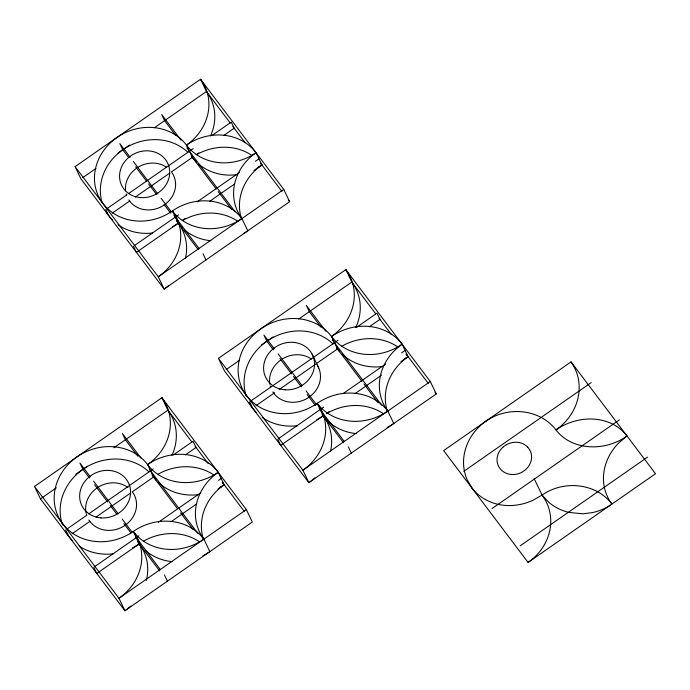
<?xml version="1.0" encoding="UTF-8"?>
<svg xmlns="http://www.w3.org/2000/svg" width="690" height="690" viewBox="0 0 690 690"><rect width="100%" height="100%" fill="white"/><g stroke="black" fill="none" stroke-linecap="round" stroke-linejoin="round"><path stroke-width="1.03" d="M486.148 421.081C507.288 405.97 539.882 408.704 555.968 429.939C572.243 418.52 594.797 415.078 612.893 424.221A48.447 43.436 -25.6 0 1 627.012 436.002L618.809 442.877A53.303 47.782 -25.6 0 0 603.448 477.782A51.81 46.446 -25.6 0 0 611.944 504.062C595.893 482.75 563.23 479.999 542.081 495.144L548.697 502.208A53.216 47.705 -25.6 0 0 569.06 512.454L582.938 513.8L592.339 512.627A48.835 43.781 -25.6 0 0 610.34 505.175M528.109 562.445L655.5 473.728L571.035 361.879L443.644 450.596L528.109 562.445L532.283 559.236A51.164 45.868 -25.6 0 0 544.859 543.875L546.937 539.571A52.587 47.144 -25.6 0 0 544.91 499.413L542.116 495.187L534.138 478.567M503.32 446.801L506.27 444.748M75.081 166.644L200.566 79.255L283.762 189.422L289.636 201.678L164.151 289.067L80.954 178.9L75.081 166.644L158.277 276.811L164.151 289.067A51.129 45.842 -25.6 0 0 168.196 285.971M82.722 177.666L95.979 168.438M118.068 153.051L129.556 145.055M154.301 127.822L206.439 91.511L200.566 79.255A51.138 45.842 -25.6 0 1 186.472 145.107L192.346 157.363A51.138 45.842 -25.6 0 0 196.409 162.003M106.64 208.88L126.96 194.727M128.728 193.493L193.234 148.574M211.796 135.645L231.236 122.104L234.169 128.237L223.569 135.62M112.22 213.158L129.901 200.85M135.197 197.159L169.662 173.164M171.43 171.931L192.639 157.165M196.176 154.698L198.824 152.852M134.369 245.606L178.555 214.832M197.107 201.911L239.525 172.371M255.429 161.296L258.966 158.829M178.839 222.81L136.422 252.35L133.481 246.218M182.376 220.343L185.024 218.497M209.769 201.264L234.514 184.04M253.955 170.499L261.907 164.962L256.033 152.697A51.138 45.842 -25.6 0 0 186.472 145.107A51.129 45.842 -25.6 0 0 116.912 137.517A51.129 45.842 -25.6 0 0 102.819 203.369A51.129 45.842 -25.6 0 0 172.379 210.959A51.138 45.842 -25.6 0 0 241.931 218.549L247.805 230.814A51.138 45.842 -25.6 0 1 243.484 233.539M283.762 189.422L158.277 276.811A51.129 45.842 -25.6 0 0 172.379 210.959A51.138 45.842 -25.6 0 1 241.94 218.549A51.138 45.842 -25.6 0 1 256.033 152.697A51.138 45.842 -25.6 0 1 186.472 145.107M34.5 486.45L161.891 397.733L246.356 509.582L252.324 522.028L124.925 610.745L40.46 498.896L34.5 486.45L118.965 598.299L124.925 610.745A51.914 46.541 -25.6 0 0 130.824 606.027M218.437 358.36L345.828 269.643L430.293 381.492L436.253 393.938L308.861 482.655L224.397 370.806L218.437 358.36L302.901 470.209L308.861 482.655A51.914 46.541 -25.6 0 0 314.873 477.825M40.46 498.896L56.39 487.813M75.848 474.254L87.354 466.242M113.893 447.767L167.86 410.179L161.891 397.733A51.914 46.541 -25.6 0 1 147.582 464.594L153.551 477.032A51.914 46.541 -25.6 0 0 156.052 480.05M226.165 369.573L239.439 360.335M261.553 344.931L273.05 336.918M298.71 319.056L351.788 282.089L345.828 269.643A51.914 46.541 -25.6 0 1 331.519 336.496L337.479 348.942A51.914 46.541 -25.6 0 0 339.704 351.65M67.404 528.73L86.871 515.171M88.639 513.938L153.223 468.967M173.57 454.796L193.028 441.238L196.012 447.465L185.394 454.857M250.453 401.252L338.04 340.256M356.618 327.319L376.964 313.148L379.949 319.375L369.331 326.767M72.157 533.715L89.847 521.399M96.039 517.077L130.548 493.057M154.431 476.419L132.316 491.823A25.953 23.27 -25.6 0 1 124.355 525.789A25.953 23.27 -25.6 0 1 88.855 519.958M256.094 405.625L274.672 392.688M279.088 389.609L337.479 348.942A51.914 46.541 -25.6 0 0 336.453 347.631M94.677 566.619L138.906 535.82M158.372 522.261L200.833 492.695M218.532 480.369L221.188 478.524M278.605 438.53L323.731 407.109M343.189 393.559L385.658 363.984M401.58 352.892L405.116 350.434M140.122 543.272L96.773 573.459L93.788 567.24M171.086 521.709L196.745 503.847M217.971 489.055L224.164 484.742L218.204 472.296A51.914 46.541 -25.6 0 0 147.582 464.594A51.914 46.541 -25.6 0 0 76.961 456.884A51.914 46.541 -25.6 0 0 62.652 523.736A51.914 46.541 -25.6 0 0 133.274 531.447A51.914 46.541 -25.6 0 0 203.895 539.157L209.855 551.603A51.914 46.541 -25.6 0 1 202.869 555.769M387.375 411.206A51.914 46.541 -25.6 0 1 408.101 356.652L402.141 344.207A51.914 46.541 -25.6 0 0 331.519 336.496A51.914 46.541 -25.6 0 0 260.898 328.794A51.914 46.541 -25.6 0 0 246.589 395.646A51.914 46.541 -25.6 0 0 317.21 403.357L323.17 415.803L280.709 445.369L277.725 439.151M327.595 412.715L329.363 411.49M355.022 393.619L381.561 375.136M401.019 361.586L408.101 356.652A51.914 46.541 -25.6 0 0 405.875 353.953M246.356 509.582L118.965 598.299A51.914 46.541 -25.6 0 0 133.274 531.447A51.914 46.541 -25.6 0 1 203.895 539.157A51.914 46.541 -25.6 0 1 218.204 472.296A51.914 46.541 -25.6 0 1 147.582 464.594M430.293 381.492L302.901 470.209A51.914 46.541 -25.6 0 0 317.21 403.357A51.914 46.541 -25.6 0 1 387.823 411.059L393.792 423.505A51.914 46.541 -25.6 0 1 387.142 427.498M463.758 471.348L591.149 382.631M492.005 508.565L619.396 419.848M627.012 436.002C606.113 451.157 572.743 451.562 555.985 429.965L560.211 426.687A52.406 46.98 -25.6 0 0 573.028 411.111L575.158 406.746A54.027 48.438 -25.6 0 0 573.614 365.967M520.157 545.85L647.548 457.134M542.047 495.092L532.93 500.293A52.259 46.851 -25.6 0 1 504.002 505.322C491.668 504.002 479.852 498.163 472.132 488.322M527.678 447.086L529.635 449.673M375.834 313.924L351.788 282.089A51.914 46.541 -25.6 0 1 355.755 327.5M379.077 318.228L391.42 334.572M407.014 355.221L428.456 383.614M434.959 392.213L436.253 393.938M230.305 123.113L206.439 91.511A51.138 45.842 -25.6 0 1 210.493 135.921M232.884 126.529L245.14 142.752M260.613 163.254L281.899 191.432M288.342 199.971L289.636 201.678M325.835 331.252L306.343 305.437L309.327 311.664L321.022 327.146M332.33 339.851L381.708 405.237M181.022 140.13L161.676 114.514L164.608 120.647L175.579 135.162M186.826 147.824L235.195 211.873M337.263 348.657L361.957 381.354M363.906 383.933L378.198 402.856M191.699 156.509L216.203 188.965M218.143 191.527L231.685 209.458M130.168 157.311L119.844 143.641L122.786 149.773L128.59 157.458M133.394 161.581L157.898 194.028M161.124 198.297L171.439 211.968M174.018 215.383L199.177 248.685M274.275 348.778L263.882 335.012L266.858 341.231L273.361 349.839M278.173 353.944L302.211 385.77M306.11 390.937L316.503 404.702M319.108 408.144L344.448 441.695M135.68 166.851L146.651 181.367M148.583 183.937L156.32 194.183M164.056 204.43L170.508 212.969M176.312 220.653L198.246 249.694M279.855 358.438L291.551 373.928M293.5 376.507L301.297 386.831M307.145 394.577L315.589 405.763M322.083 414.362L343.525 442.756M191.898 442.014L167.86 410.179A51.914 46.541 -25.6 0 1 171.913 455.383M195.149 446.318L208.138 463.525M222.43 482.448L244.527 511.704M141.252 458.479L122.415 433.527L125.39 439.754L137.733 456.099M149.696 469.666L197.78 533.336M152.033 475.031L177.373 508.582M180.616 512.886L192.967 529.23M90.338 476.868L79.945 463.102L82.929 469.329L89.424 477.929M93.59 481.172L118.283 513.86M122.182 519.027L131.919 531.93M135.818 537.096L160.511 569.785M94.625 484.811L107.614 502.018M110.219 505.459L116.713 514.067M123.864 523.529L131.005 532.991M137.5 541.598L159.597 570.846M571.035 361.879L573.623 365.959M472.193 488.279L467.328 480.085A52.647 47.196 -25.6 0 1 467.294 444.006A51.31 45.997 -25.6 0 1 486.096 421.021M312.07 354.091L318.754 368.029M348.346 446.861L351.322 453.08M203.041 253.808L205.982 259.94M172.379 210.959L178.244 223.215A51.129 45.842 -25.6 0 1 180.012 225.734M249.573 401.865L252.549 408.092M105.751 209.493L108.692 215.625M164.41 574.951L167.394 581.17M133.274 531.447L139.233 543.893A51.914 46.541 -25.6 0 1 141.441 547.11M65.636 529.955L68.621 536.182M210.933 240.732A51.138 45.842 -25.6 0 1 184.609 229.951M182.315 227.855A51.138 45.842 -25.6 0 1 181.237 226.751M180.194 225.604A51.138 45.842 -25.6 0 1 178.244 223.215A51.129 45.842 -25.6 0 1 172.491 226.743M196.667 154.629A51.138 45.842 -25.6 0 1 251.807 155.379M260.958 163.746A51.138 45.842 -25.6 0 1 261.907 164.953A51.138 45.842 -25.6 0 0 241.465 218.626M171.905 172.586A25.565 22.917 -25.6 0 1 165.824 203.783M164.876 204.507A25.565 22.917 -25.6 0 1 128.823 199.953M126.468 195.089A25.565 22.917 -25.6 0 1 126.158 194.045M125.554 190.837A25.565 22.917 -25.6 0 1 136.646 168.136M137.655 167.463A25.565 22.917 -25.6 0 1 166.488 167.221M182.574 220.489A51.138 45.842 -25.6 0 1 237.714 221.24M181.574 228.373A51.129 45.842 -25.6 0 1 185.438 258.491M152.516 233.004A51.129 45.842 -25.6 0 1 118.025 224.664M112.712 220.214A51.129 45.842 -25.6 0 1 105.768 211.192M102.163 202.851A51.129 45.842 -25.6 0 1 126.33 147.496A51.129 45.842 -25.6 0 1 187.766 152.24M191.406 156.164A51.129 45.842 -25.6 0 1 192.346 157.363M261.907 164.962A51.138 45.842 -25.6 0 1 257.577 167.687M236.713 174.682A51.138 45.842 -25.6 0 1 198.703 164.099M529.627 449.682A17.604 15.775 -25.6 0 1 525.288 469.933L522.347 471.995A17.604 15.784 -25.6 0 1 500.949 469.657L498.982 467.07A17.604 15.784 -25.6 0 1 503.346 446.835M506.296 444.783A17.604 15.775 -25.6 0 1 527.695 447.12M356.454 433.596A51.914 46.541 -25.6 0 1 328.483 421.625M327.207 420.408A51.914 46.541 -25.6 0 1 323.17 415.803A51.914 46.541 -25.6 0 1 316.839 419.623M341.567 346.346A51.914 46.541 -25.6 0 1 397.914 346.975M408.101 356.652A51.914 46.541 -25.6 0 1 404.849 358.757M383.097 366.442A51.914 46.541 -25.6 0 1 342.154 354.168M297.562 425.67A51.914 46.541 -25.6 0 1 262.2 417.398M256.395 412.508A51.914 46.541 -25.6 0 1 248.978 402.486M246.339 396.388A51.914 46.541 -25.6 0 1 269.963 339.221A51.914 46.541 -25.6 0 1 333.046 343.939M323.17 415.803A51.914 46.541 -25.6 0 1 330.441 451.709M326.422 413.69A51.914 46.541 -25.6 0 1 383.606 413.836M317.202 365.096A25.953 23.27 -25.6 0 1 307.542 398.165A25.953 23.27 -25.6 0 1 272.835 391.937M270.678 387.452A25.953 23.27 -25.6 0 1 270.204 385.857M269.85 384.227A25.953 23.27 -25.6 0 1 280.942 359.878M282.486 358.869A25.953 23.27 -25.6 0 1 311.423 359.076M172.103 561.643A51.914 46.541 -25.6 0 1 146.021 550.991M140.45 545.428A51.914 46.541 -25.6 0 1 139.233 543.893A51.914 46.541 -25.6 0 1 132.48 547.938M158.139 474.151A51.914 46.541 -25.6 0 1 213.391 474.668M222.318 482.465A51.914 46.541 -25.6 0 1 224.164 484.742A51.914 46.541 -25.6 0 0 203.231 538.631M224.164 484.742A51.914 46.541 -25.6 0 1 220.36 487.183M199.16 494.54A51.914 46.541 -25.6 0 1 158.114 482.163M86.647 515.24A25.953 23.27 -25.6 0 1 86.172 513.558M85.991 512.705A25.953 23.27 -25.6 0 1 98.627 486.916A25.953 23.27 -25.6 0 1 127.952 487.502M143.831 541.003A51.914 46.541 -25.6 0 1 199.074 541.529M141.95 547.946A51.914 46.541 -25.6 0 1 146.366 580.394M113.798 553.742A51.914 46.541 -25.6 0 1 79.281 546.178M72.157 540.287A51.914 46.541 -25.6 0 1 65.99 532.257M62.566 524.943A51.914 46.541 -25.6 0 1 85.594 467.579A51.914 46.541 -25.6 0 1 148.79 471.727M317.21 403.357A51.914 46.541 -25.6 0 0 387.823 411.059A51.914 46.541 -25.6 0 1 402.141 344.207A51.914 46.541 -25.6 0 1 331.519 336.496M140.579 197.599A25.565 22.917 -25.6 0 0 168.119 164.125A25.565 22.917 -25.6 0 0 125.226 160.986A25.565 22.917 -25.6 0 0 140.579 197.599M100.999 517.888A25.953 23.27 -25.6 0 0 128.952 483.897A25.953 23.27 -25.6 0 0 85.405 480.706A25.953 23.27 -25.6 0 0 100.999 517.888M285.186 389.807A25.953 23.27 -25.6 0 0 312.794 355.583A25.953 23.27 -25.6 0 0 269.178 352.814A25.953 23.27 -25.6 0 0 285.186 389.807"/></g></svg>
